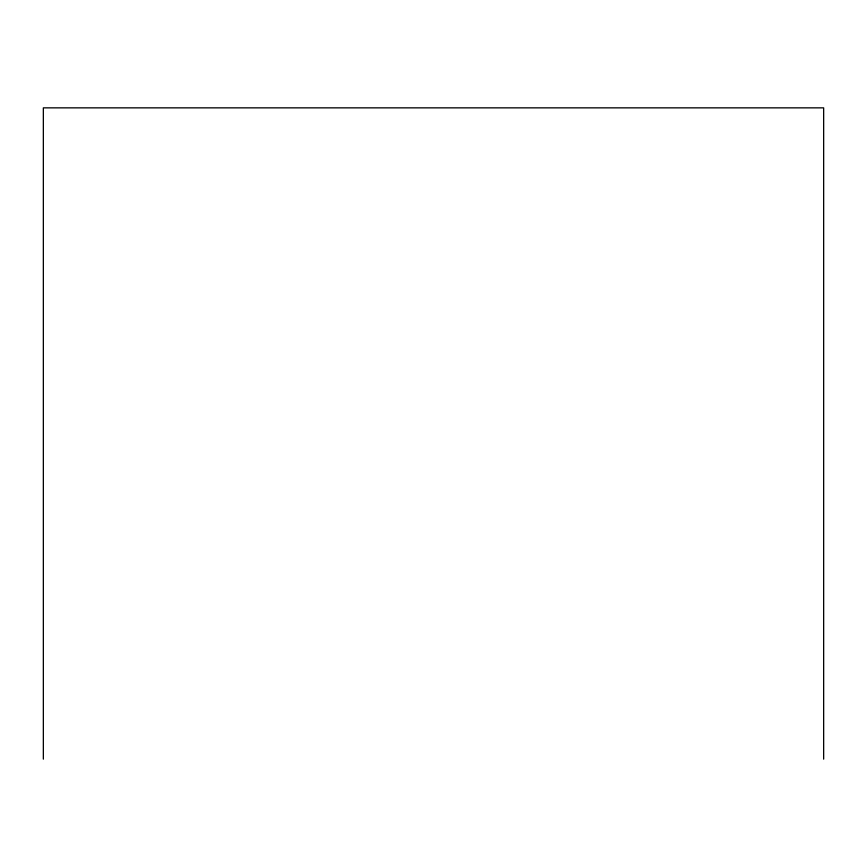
<?xml version="1.0" encoding="UTF-8"?>
<svg xmlns="http://www.w3.org/2000/svg" width="867" height="867" viewBox="0 0 867 867"><rect width="100%" height="100%" fill="white"/><g stroke="black" fill="none" stroke-linecap="round" stroke-linejoin="round"><path stroke-width="1.3" d="M823.65 759.145L823.65 107.855L43.35 107.855L43.35 759.145"/></g></svg>
